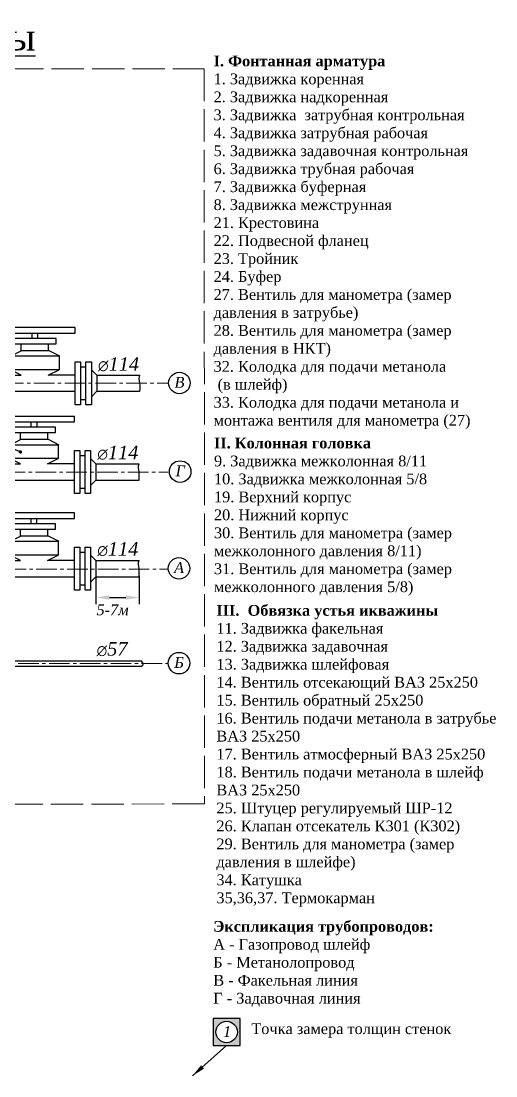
# Paper-space layout 'Layout1' of a CAD drawing. Header units: millimetres. Extents: x 3 to 267, y 6 to 202.
# Drawn here: x 178.5 to 266.6, y 5.8 to 201.5 of the extents above; entities that cross this region are included whole.
import ezdxf

# ---------------------------------------------------------------- set-up
doc = ezdxf.new("R2010")
doc.units = ezdxf.units.MM
doc.linetypes.add('ACAD_ISO02W100', pattern=[15, 12, -3])
doc.linetypes.add('CENTER2', pattern=[28.575, 19.05, -3.175, 3.175, -3.175])
doc.styles.add('style1', font='', dxfattribs={"height": 2})
doc.styles.get('style1').set_extended_font_data('Times New Roman Cyr', italic=True)
doc.dimstyles.new('ISO-25', dxfattribs={"dimtxt": 2.5, "dimasz": 2.5, "dimexe": 1.25, "dimexo": 0.625, "dimtad": 1, "dimtxsty": 'Standard', "dimcen": 2.5, "dimadec": 0, "dimazin": 0, "dimtfac": 1, "dimtmove": 0, "dimatfit": 3, "dimfxl": 0, "dimarcsym": 0})
doc.dimstyles.new('ISO-25$0', dxfattribs={"dimtxt": 2.5, "dimasz": 2.5, "dimexe": 1.25, "dimexo": 0.625, "dimtad": 1, "dimtxsty": 'style1', "dimcen": 2.5, "dimadec": 0, "dimazin": 0, "dimtfac": 1, "dimtmove": 1, "dimatfit": 3, "dimfxl": 0, "dimarcsym": 0})

# ---------------------------------------------------------------- blocks, each defined once
blk = doc.blocks.new('A$C600E4215')
for p, q in [((19, 14.32), (4, 14.32)), ((4, 14.32), (4, 13.32)), ((19, 13.32), (19, 14.32)), ((4, 13.32), (19, 13.32)), ((15.5, 12.32), (7.5, 12.32)), ((7.5, 12.32), (7.5, 11.32)), ((11, 13.32), (12, 13.32)), ((11, 12.32), (11, 13.32)), ((12, 13.32), (12, 12.32)), ((15.5, 11.32), (15.5, 12.32)), ((7.12, 9.08), (9.12, 10.08)), ((7.5, 11.32), (15.5, 11.32)), ((9, 10.03), (9, 11.32)), ((9, 11.32), (14, 11.32)), ((9.12, 10.08), (14.12, 10.08)), ((14, 11.32), (14, 10.08)), ((14.12, 10.08), (16.12, 9.08)), ((1, 8), (2, 8)), ((1, 6.5), (1, 8)), ((2, 8), (2, 0)), ((3, 8), (4, 8)), ((3, 7), (3, 8)), ((4, 8), (4, 0)), ((7, 6.5), (7, 9.08)), ((7.12, 9.08), (16.12, 9.08)), ((16, 9.08), (16, 6.5)), ((19, 6.5), (19, 8)), ((19, 8), (20, 8)), ((20, 8), (20, 0)), ((21, 7), (21, 8)), ((21, 8), (22, 8)), ((22, 8), (22, 0)), ((1, 6.5), (0, 5.5)), ((1, 1.5), (1, 6.5)), ((3, 7), (2, 7)), ((3, 1), (3, 7)), ((16, 6.5), (7, 6.5)), ((9, 5.5), (7, 6.5)), ((14, 5.5), (16, 6.5)), ((19, 1.5), (19, 6.5)), ((21, 7), (20, 7)), ((21, 1), (21, 7)), ((22, 6.5), (23, 5.5)), ((4, 5.5), (7, 5.5)), ((7, 5.5), (9, 5.5)), ((16, 5.5), (14, 5.5)), ((19, 5.5), (16, 5.5)), ((23, 5.5), (30.5, 5.5)), ((23, 5.5), (23, 2.5)), ((30.5, 5.5), (31, 5.5)), ((0, 2.5), (1, 1.5)), ((4, 2.5), (19, 2.5)), ((23, 2.5), (22, 1.5)), ((23, 2.5), (31, 2.5)), ((1, 0), (1, 1.5)), ((2, 0), (1, 0)), ((2, 1), (3, 1)), ((3, 0), (3, 1)), ((4, 0), (3, 0)), ((19, 0), (19, 1.5)), ((20, 0), (19, 0)), ((20, 1), (21, 1)), ((21, 0), (21, 1)), ((22, 0), (21, 0))]:
    blk.add_line(p, q)
blk.add_open_spline([(31, 2.5), (31.03, 2.99), (31.1, 3.96), (30.77, 5.1), (31, 5.5)], degree=3)
blk = doc.blocks.new('*D22')
at = {"color": 0, "lineweight": -2}
for p, q in [((192.39, 98.73), (192.39, 93.32)), ((200.42, 98.6), (200.42, 93.32)), ((194.89, 94.57), (197.92, 94.57))]:
    blk.add_line(p, q, dxfattribs=at)
at = {"color": 0, "lineweight": -3}
for points in [[(194.89, 94.98), (194.89, 94.15), (192.39, 94.57)], [(197.92, 94.98), (197.92, 94.15), (200.42, 94.57)]]:
    blk.add_solid(points, dxfattribs=at)
at = {"layer": 'Defpoints', "color": 0, "lineweight": -3}
for p in [(192.39, 99.35), (200.42, 99.22), (200.42, 94.57)]:
    blk.add_point(p, dxfattribs=at)
at = {"color": 0, "lineweight": 18, "insert": (195.47, 92.27), "char_height": 2, "attachment_point": 5, "style": 'style1'}
blk.add_mtext('5-7м', dxfattribs=at)
blk = doc.blocks.new('йцук')
h = blk.add_hatch(color=256)
h.paths.add_polyline_path([(3, 120), (8, 120), (8, 125), (3, 125)])
edge = h.paths.add_edge_path(flags=16)
edge.add_arc((5.5, 122.5), 2, 0, 360)
blk.add_lwpolyline([(3, 120), (8, 120), (8, 125), (3, 125)], close=True)
blk.add_circle((5.5, 122.5), 2)

psp = doc.layouts.get("Layout1")

# ---------------------------------------------------------------- linework, layer by layer
at = {"linetype": 'CENTER2', "lineweight": 18, "ltscale": 0.2}
for p, q in [((140.871, 134.353), (205.754, 134.344)), ((118.312, 117.818), (205.754, 117.818)), ((9.879, 99.799), (205.754, 99.799)), ((120.833, 82.308), (205.755, 82.308))]:
    psp.add_line(p, q, dxfattribs=at)
at = {"lineweight": 30}
for p, q in [((129.876, 82.808), (200.876, 82.808)), ((129.876, 81.808), (200.876, 81.808))]:
    psp.add_line(p, q, dxfattribs=at)
at = {"linetype": 'ACAD_ISO02W100', "lineweight": 18, "ltscale": 0.5}
psp.add_lwpolyline([(86.659, 192.676), (212.455, 192.676), (212.535, 56.257), (86.562, 56.158)], close=True, dxfattribs=at)
for centre in [(207.863, 134.377), (208.004, 117.939), (207.788, 99.978), (207.786, 82.384)]:
    psp.add_circle(centre, 2)
at = {"start_tangent": (-0.9615239, -0.2747211), "end_tangent": (0.8682431, 0.4961389)}
psp.add_spline([(200.876, 82.808), (201.081, 82.043), (200.876, 81.808)], degree=3, dxfattribs=at)

# ---------------------------------------------------------------- block references
for name, p in [('A$C600E4215', (169.541, 130.332)), ('A$C600E4215', (169.398, 113.851)), ('A$C600E4215', (169.392, 95.936)), ('йцук', (211.123, -108.567))]:
    psp.add_blockref(name, p)

# ---------------------------------------------------------------- texts
at = {"lineweight": -3, "insert": (140.314, 198.533), "char_height": 5, "width": 281, "attachment_point": 5, "style": 'style1'}
psp.add_mtext('{\\fTimes New Roman|b0|i0|c204|p18;\\LСхема обвязки скважины}', dxfattribs=at)
at = {"lineweight": 25, "char_height": 2, "attachment_point": 1, "style": 'style1'}
for s, insert, width in [('{\\fTimes New Roman|b1|i0|c204|p18;I. Фонтанная арматура\\P\\fTimes New Roman|b0|i0|c204|p18;1. Задвижка коренная\\P2. Задвижка надкоренная\\P3. Задвижка  затрубная контрольная\\P4. Задвижка затрубная рабочая\\P5. Задвижка задавочная контрольная\\P6. Задвижка трубная рабочая\\P7. Задвижка буферная\\P8. Задвижка межструнная\\P21. Крестовина\\P22. Подвесной фланец\\P23. Тройник\\P24. Буфер\\P27. Вентиль для манометра (замер\\Pдавления в затрубье)\\P28. Вентиль для манометра (замер\\Pдавления в НКТ)\\P32. Колодка для подачи метанола\\P (в шлейф)\\P33. Колодка для подачи метанола и\\Pмонтажа вентиля для манометра (27)}', (214.205, 195.142), 66.3955), ('{\\fTimes New Roman|b1|i0|c204|p18;II. Колонная головка\\P\\fTimes New Roman|b0|i0|c204|p18;9. Задвижка межколонная 8/11\\P10. Задвижка межколонная 5/8\\P19. Верхний корпус\\P20. Нижний корпус\\P30. Вентиль для манометра (замер\\Pмежколонного давления 8/11)\\P31. Вентиль для манометра (замер\\Pмежколонного давления 5/8)}', (214.274, 124.24), 66.1448), ('{\\fTimes New Roman|b1|i0|c204|p18;III.  Обвязка устья икважины\\P\\fTimes New Roman|b0|i0|c204|p18;11. Задвижка факельная\\P12. Задвижка задавочная\\P13. Задвижка шлейфовая\\P14. Вентиль отсекающий ВАЗ 25х250\\P15. Вентиль обратный 25х250\\P16. Вентиль подачи метанола в затрубье\\PВАЗ 25х250\\P17. Вентиль атмосферный ВАЗ 25х250\\P18. Вентиль подачи метанола в шлейф\\PВАЗ 25х250\\P25. Штуцер регулируемый ШР-12\\P26. Клапан отсекатель К301 (К302)\\P29. Вентиль для манометра (замер\\Pдавления в шлейфе)\\P34. Катушка\\P35,36,37. Термокарман}', (214.725, 93.185), 66.1448), ('{\\fTimes New Roman|b1|i0|c204|p18;Экспликация трубопроводов:\\P\\fTimes New Roman|b0|i0|c204|p18;А - Газопровод шлейф\\PБ - Метанолопровод\\PВ - Факельная линия\\PГ - Задавочная линия}', (214.15, 34.544), 66.1448), ('{\\fTimes New Roman Cyr|b0|i0|c204|p18;Точка замера толщин стенок}', (221.202, 15.554), 54.8932)]:
    psp.add_mtext(s, dxfattribs=dict(at, insert=insert, width=width))
at = {"char_height": 1.875, "width": 8.8512, "attachment_point": 1}
for s, insert in [('{\\fSymbol|b0|i0|c2|p18;Ж\\fTimes New Roman|b0|i1|c204|p18;\\H1.333x;114}', (192.779, 139.149)), ('{\\fSymbol|b0|i0|c2|p18;Ж\\fTimes New Roman|b0|i1|c204|p18;\\H1.333x;114}', (192.653, 122.739)), ('{\\fSymbol|b0|i0|c2|p18;Ж\\fTimes New Roman|b0|i1|c204|p18;\\H1.333x;114}', (192.653, 104.846)), ('{\\fSymbol|b0|i0|c2|p18;Ж\\fTimes New Roman|b0|i1|c204|p18;\\H1.333x;57}', (192.527, 86.281))]:
    psp.add_mtext(s, dxfattribs=dict(at, insert=insert))
at = {"char_height": 2, "attachment_point": 5, "style": 'style1'}
for s, insert, width in [('{\\fTimes New Roman|b0|i1|c204|p18;В}', (207.876, 134.51), 2.7011), ('{\\fTimes New Roman|b0|i1|c204|p18;Г}', (208.017, 118.072), 2.7011), ('{\\fTimes New Roman|b0|i1|c204|p18;А}', (207.801, 100.112), 2.7011), ('{\\fTimes New Roman|b0|i1|c204|p18;Б}', (207.799, 82.517), 2.7011), ('{\\fTimes New Roman|b0|i1|c204|p18;1}', (216.714, 14.008), 2.8455)]:
    psp.add_mtext(s, dxfattribs=dict(at, insert=insert, width=width))

# ---------------------------------------------------------------- dimensions: what is measured, and where the dimension line sits
at = {"lineweight": 18}
dim = psp.add_linear_dim(base=(200.421, 94.566), p1=(192.393, 99.354), p2=(200.421, 99.222), text='5-7м', dimstyle='ISO-25$0', override={"dimtad": 3, "dimtofl": 0, "dimtmove": 2}, dxfattribs=at)
dim.commit()
dim.dimension.update_dxf_attribs({"geometry": '*D22', "text_midpoint": (195.468, 92.273), "dimtype": 160})

# ---------------------------------------------------------------- leaders
for points, override in [([(178.379, 121.588), (168.001, 125.681)], {"dimgap": 0.625, "dimtad": 0, "dimldrblk": 'DotSmall'}), ([(210.281, 5.79), (216.623, 11.433)], {"dimgap": 0.625, "dimtad": 0})]:
    psp.add_leader(points, dimstyle='ISO-25', override=override, dxfattribs=at)

doc.saveas('drawing.dxf')
